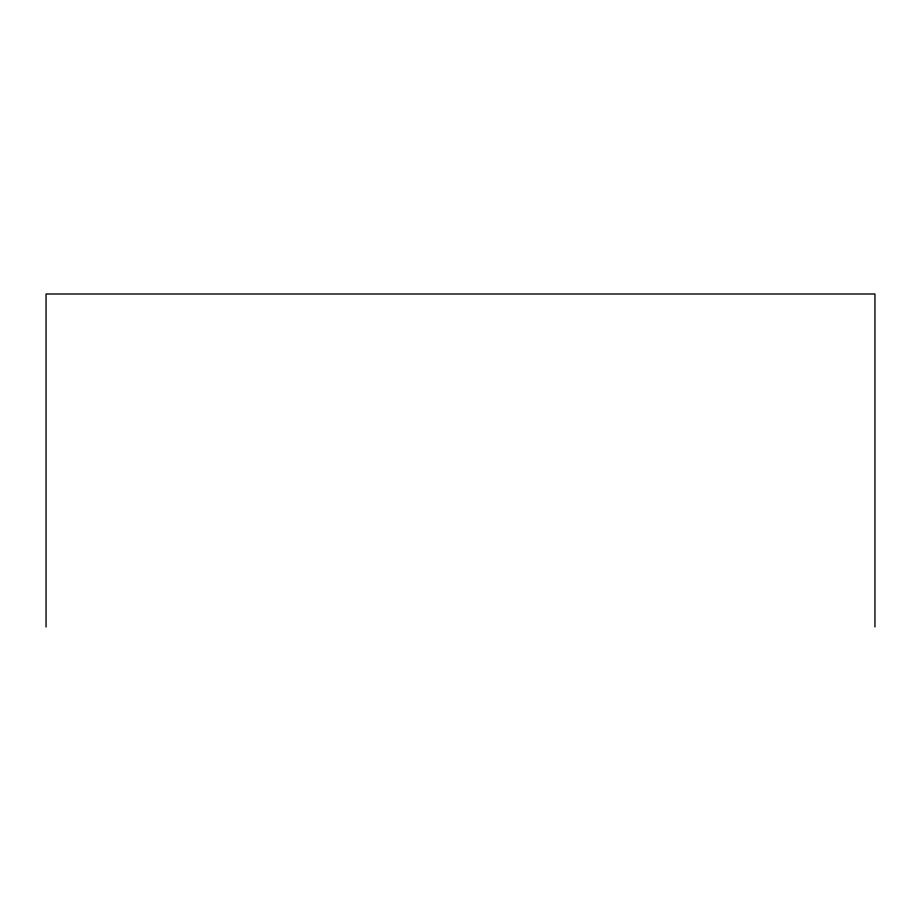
<?xml version="1.0" encoding="UTF-8"?>
<svg xmlns="http://www.w3.org/2000/svg" width="921" height="921" viewBox="0 0 921 921"><rect width="100%" height="100%" fill="white"/><g stroke="black" fill="none" stroke-linecap="round" stroke-linejoin="round"><path stroke-width="1.38" d="M874.95 626.994L874.95 294.006L46.05 294.006L46.05 626.994"/></g></svg>
